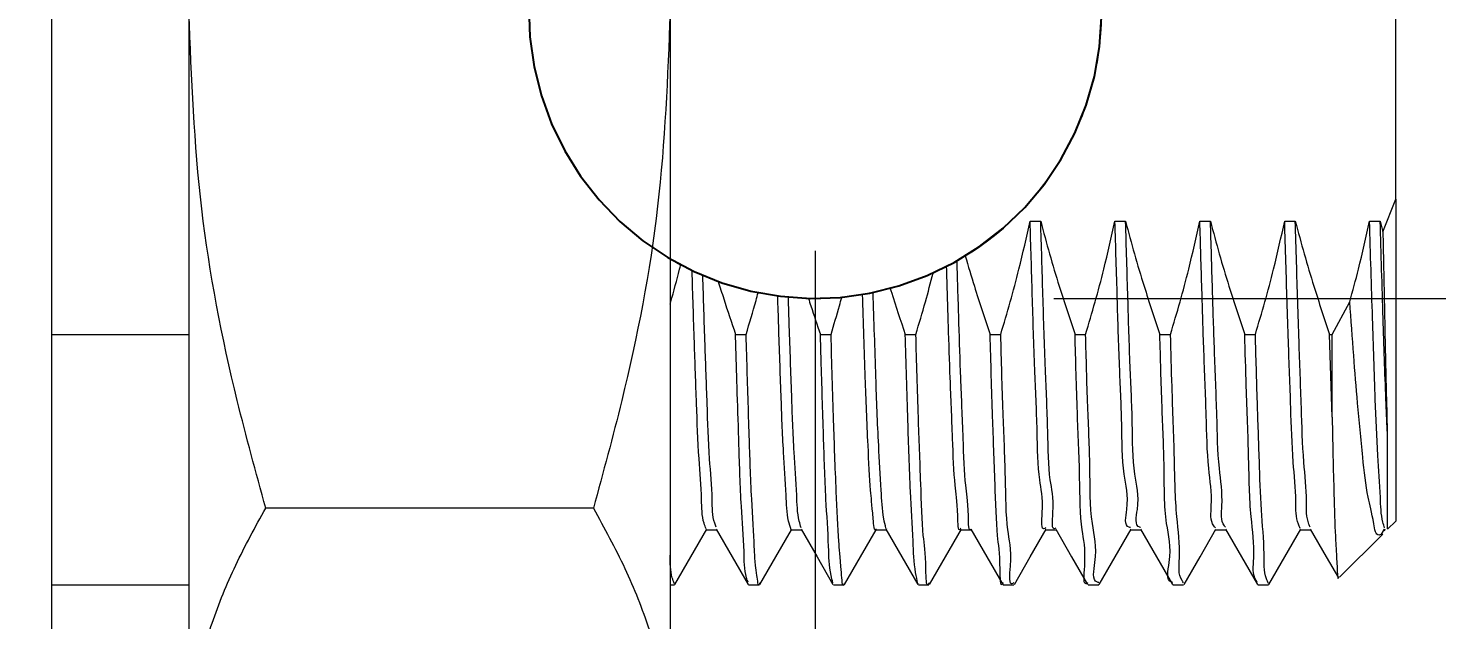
# Model space of a CAD drawing. Header units: inches. Extents: x 0.3 to 13.4, y 0.3 to 10.3.
# Drawn here: x 8.491 to 9.413, y 4.5 to 4.888 of the extents above; entities that cross this region are included whole.
import ezdxf

# ---------------------------------------------------------------- set-up
doc = ezdxf.new("R2010")
doc.units = ezdxf.units.IN
doc.header["$LTSCALE"] = 1.25
doc.header["$MEASUREMENT"] = 0
doc.linetypes.add('SLD-Dashed', pattern=[0.075, 0.05, -0.025])
doc.linetypes.add('SLD-Solid', pattern=[0])
doc.styles.add('SLDTEXTSTYLE0', font='ARIAL.TTF', dxfattribs={"width": 0.948})
doc.dimstyles.new('SLDDIMSTYLE0', dxfattribs={"dimtxt": 0.15625, "dimasz": 0.15625, "dimexe": 0, "dimexo": 0.0625, "dimgap": 0.039062, "dimtad": 0, "dimtih": 1, "dimtoh": 1, "dimdec": 3, "dimrnd": 1e-09, "dimzin": 12, "dimdsep": 46, "dimlunit": 5, "dimtxsty": 'SLDTEXTSTYLE0', "dimsah": 1, "dimcen": 0.09, "dimadec": 0, "dimazin": 0, "dimtfac": 1, "dimtdec": 3, "dimtofl": 0, "dimtmove": 0, "dimatfit": 3, "dimfxl": 0, "dimfrac": 2, "dimtolj": 1, "dimtzin": 12, "dimarcsym": 0})

# ---------------------------------------------------------------- blocks, each defined once
blk = doc.blocks.new('SW_BROKEN_VIEW_0')
at = {"color": 0, "linetype": 'SLD-Dashed'}
for p, q in [((-0.21508, 0.12924), (-0.23413, 0.12449)), ((-0.19565, 0.13197), (-0.21508, 0.12924)), ((-0.17603, 0.13265), (-0.19565, 0.13197)), ((-0.15646, 0.13128), (-0.17603, 0.13265)), ((-0.13713, 0.12787), (-0.15646, 0.13128)), ((-0.23413, 0.12449), (-0.25257, 0.11777)), ((-0.11826, 0.12247), (-0.13713, 0.12787)), ((-0.10007, 0.11511), (-0.11826, 0.12247)), ((-0.25257, 0.11777), (-0.27021, 0.10917)), ((-0.08274, 0.1059), (-0.10007, 0.11511)), ((-0.27021, 0.10917), (-0.28685, 0.09877)), ((-0.06647, 0.09492), (-0.08274, 0.1059)), ((-0.28685, 0.09877), (-0.30232, 0.08669)), ((-0.05143, 0.08231), (-0.06647, 0.09492)), ((-0.30232, 0.08669), (-0.31644, 0.07306)), ((-0.0378, 0.06819), (-0.05143, 0.08231)), ((-0.31644, 0.07306), (-0.32905, 0.05802)), ((-0.02572, 0.05273), (-0.0378, 0.06819)), ((-0.32905, 0.05802), (-0.34003, 0.04175)), ((-0.01532, 0.03608), (-0.02572, 0.05273)), ((-0.34003, 0.04175), (-0.34924, 0.02442)), ((-0.00671, 0.01844), (-0.01532, 0.03608)), ((-0.34924, 0.02442), (-0.35659, 0.00622)), ((0, 0), (-0.00671, 0.01844)), ((-0.35659, 0.00622), (-0.362, -0.01264)), ((0.00475, -0.01904), (0, 0)), ((-0.362, -0.01264), (-0.36541, -0.03197)), ((0.00748, -0.03848), (0.00475, -0.01904)), ((-0.36541, -0.03197), (-0.36678, -0.05155)), ((0.00816, -0.05809), (0.00748, -0.03848)), ((-0.36678, -0.05155), (-0.36609, -0.07116)), ((0.0068, -0.07767), (0.00816, -0.05809)), ((-0.36609, -0.07116), (-0.36336, -0.0906)), ((0.00339, -0.097), (0.0068, -0.07767)), ((-0.36336, -0.0906), (-0.35861, -0.10964)), ((-0.00202, -0.11586), (0.00339, -0.097)), ((-0.35861, -0.10964), (-0.3519, -0.12808)), ((-0.00937, -0.13406), (-0.00202, -0.11586)), ((-0.3519, -0.12808), (-0.3433, -0.14572)), ((-0.01859, -0.15139), (-0.00937, -0.13406)), ((-0.3433, -0.14572), (-0.3329, -0.16237)), ((-0.02956, -0.16766), (-0.01859, -0.15139)), ((-0.3329, -0.16237), (-0.32081, -0.17783)), ((-0.04218, -0.18269), (-0.02956, -0.16766)), ((-0.32081, -0.17783), (-0.30718, -0.19195)), ((-0.0563, -0.19633), (-0.04218, -0.18269)), ((-0.30718, -0.19195), (-0.29215, -0.20456)), ((-0.07176, -0.20841), (-0.0563, -0.19633)), ((-0.29215, -0.20456), (-0.27588, -0.21554)), ((-0.0884, -0.21881), (-0.07176, -0.20841)), ((-0.27588, -0.21554), (-0.25855, -0.22475)), ((-0.10604, -0.22741), (-0.0884, -0.21881)), ((-0.25855, -0.22475), (-0.24035, -0.2321)), ((-0.12449, -0.23413), (-0.10604, -0.22741)), ((-0.24035, -0.2321), (-0.22149, -0.23751)), ((-0.22149, -0.23751), (-0.20216, -0.24092)), ((-0.16297, -0.24161), (-0.14353, -0.23887)), ((-0.14353, -0.23887), (-0.12449, -0.23413)), ((-0.20216, -0.24092), (-0.18258, -0.24229)), ((-0.18258, -0.24229), (-0.16297, -0.24161))]:
    blk.add_line(p, q, dxfattribs=at)
blk = doc.blocks.new('*D5')
at = {"color": 7, "linetype": 'SLD-Solid', "lineweight": 0}
for p, q in [((9.59842, 5.0859), (9.59842, 5.38638)), ((9.16278, 5.0859), (9.67655, 5.0859)), ((9.16278, 4.7109), (9.67655, 4.7109)), ((9.59842, 4.31076), (9.59842, 4.7109)), ((9.79342, 4.31076), (9.59842, 4.31076))]:
    blk.add_line(p, q, dxfattribs=at)
for points in [[(9.59842, 5.0859), (9.62246, 5.24215), (9.57438, 5.24215)], [(9.59842, 4.7109), (9.57438, 4.55465), (9.62246, 4.55465)]]:
    blk.add_solid(points, dxfattribs=at)
at = {"color": 7, "linetype": 'SLD-Solid', "lineweight": 0, "char_height": 0.15625, "attachment_point": 1, "style": 'SLDTEXTSTYLE0'}
for s, insert in [('0.375', (9.87155, 4.51217)), ('"', (10.40856, 4.51217)), ('Pivot', (9.95892, 4.2724))]:
    blk.add_mtext(s, dxfattribs=dict(at, insert=insert))
blk = doc.blocks.new('*D11')
at = {"color": 7, "linetype": 'SLD-Solid', "lineweight": 0}
for p, q in [((9.00653, 4.74215), (9.00653, 3.71623)), ((8.50653, 3.96215), (8.50653, 3.71623)), ((8.50653, 3.79435), (8.25351, 3.79435)), ((9.00653, 3.79435), (9.30701, 3.79435))]:
    blk.add_line(p, q, dxfattribs=at)
for points in [[(8.50653, 3.79435), (8.35028, 3.81839), (8.35028, 3.77031)], [(9.00653, 3.79435), (9.16278, 3.77031), (9.16278, 3.81839)]]:
    blk.add_solid(points, dxfattribs=at)
at = {"color": 7, "linetype": 'SLD-Solid', "lineweight": 0, "char_height": 0.15625, "attachment_point": 1, "style": 'SLDTEXTSTYLE0'}
for s, insert in [('0.5', (7.801, 3.87588)), ('"', (8.09929, 3.87588))]:
    blk.add_mtext(s, dxfattribs=dict(at, insert=insert))

msp = doc.modelspace()

# ---------------------------------------------------------------- linework, layer by layer
at = {"color": 7, "linetype": 'SLD-Solid', "lineweight": 15}
for p, q in [((8.50653, 5.6384), (8.50653, 4.1584)), ((9.38653, 4.77588), (9.38653, 5.02092)), ((8.59653, 4.8984), (8.59653, 4.41126)), ((8.91153, 4.8984), (8.91153, 4.41126)), ((9.37812, 4.75457), (9.38653, 4.77588)), ((9.38653, 4.77588), (9.38653, 4.56507)), ((9.14716, 4.76142), (9.1541, 4.76142)), ((9.20271, 4.76142), (9.20966, 4.76142)), ((9.25827, 4.76142), (9.26521, 4.76142)), ((9.31382, 4.76142), (9.32077, 4.76142)), ((9.36938, 4.76142), (9.37632, 4.76142)), ((9.37632, 4.76142), (9.37812, 4.75457)), ((8.91153, 4.73675), (8.91839, 4.73291)), ((8.9259, 4.72912), (8.91839, 4.73291)), ((9.10475, 4.73869), (9.09932, 4.73547)), ((9.34486, 4.68739), (9.35642, 4.70869)), ((8.50653, 4.68739), (8.59653, 4.68739)), ((8.95435, 4.68739), (8.96129, 4.68739)), ((9.0099, 4.68739), (9.01685, 4.68739)), ((9.06546, 4.68739), (9.0724, 4.68739)), ((9.12101, 4.68739), (9.12796, 4.68739)), ((9.17657, 4.68739), (9.18351, 4.68739)), ((9.23212, 4.68739), (9.23907, 4.68739)), ((9.28768, 4.68739), (9.29462, 4.68739)), ((9.34486, 4.63324), (9.34324, 4.68739)), ((9.34324, 4.68739), (9.34486, 4.68739)), ((9.34486, 4.63324), (9.34486, 4.68739)), ((9.38094, 4.62403), (9.38094, 4.55999)), ((8.86129, 4.57364), (8.64677, 4.57364)), ((9.3812, 4.55974), (9.38653, 4.56507)), ((8.93514, 4.55948), (8.9419, 4.55948)), ((8.99069, 4.55948), (8.99746, 4.55948)), ((9.04625, 4.55948), (9.05301, 4.55948)), ((9.0532, 4.56012), (9.05299, 4.55958)), ((9.10181, 4.55948), (9.10857, 4.55948)), ((9.15736, 4.55948), (9.16412, 4.55948)), ((9.21292, 4.55948), (9.21968, 4.55948)), ((9.26847, 4.55948), (9.27523, 4.55948)), ((9.32403, 4.55948), (9.33079, 4.55948)), ((9.34978, 4.52832), (9.37797, 4.55651)), ((9.37703, 4.55622), (9.37916, 4.5599)), ((9.37943, 4.55986), (9.3789, 4.55852)), ((8.50653, 4.5234), (8.59653, 4.5234)), ((8.91153, 4.5234), (8.9143, 4.5234)), ((8.96291, 4.5234), (8.96986, 4.5234)), ((9.01847, 4.5234), (9.02542, 4.5234)), ((9.07403, 4.52411), (9.07383, 4.52351)), ((9.07403, 4.5234), (9.08098, 4.5234)), ((9.12959, 4.5234), (9.13653, 4.5234)), ((9.18514, 4.5234), (9.19208, 4.5234)), ((9.24069, 4.5234), (9.24764, 4.5234)), ((9.29625, 4.5234), (9.30319, 4.5234))]:
    msp.add_line(p, q, dxfattribs=at)
at = {"color": 7, "linetype": 'SLD-Solid', "lineweight": 15, "flags": 128}
for points in [[(8.91464, 4.52369), (8.92507, 4.54175), (8.93551, 4.55981)], [(8.94172, 4.5598), (8.95215, 4.54175), (8.96258, 4.52369)], [(8.97019, 4.52369), (8.98063, 4.54175), (8.99088, 4.55948)], [(8.99727, 4.5598), (9.00771, 4.54175), (9.01814, 4.52369)], [(9.02575, 4.52369), (9.03618, 4.54175), (9.04643, 4.55948)], [(9.05283, 4.55981), (9.06326, 4.54175), (9.07369, 4.52369)], [(9.0813, 4.52369), (9.09174, 4.54175), (9.10217, 4.55981)], [(9.10838, 4.55981), (9.11881, 4.54176), (9.12925, 4.5237)], [(9.13686, 4.52368), (9.14729, 4.54175), (9.15773, 4.55981)], [(9.16394, 4.55981), (9.17437, 4.54175), (9.18481, 4.52368)], [(9.19241, 4.52368), (9.20285, 4.54175), (9.21329, 4.55981)], [(9.21949, 4.55981), (9.22993, 4.54175), (9.24036, 4.52368)], [(9.24797, 4.52368), (9.2584, 4.54175), (9.26884, 4.55981)], [(9.27505, 4.55981), (9.28548, 4.54175), (9.29592, 4.52368)], [(9.30352, 4.52368), (9.31396, 4.54175), (9.3244, 4.55981)], [(9.3306, 4.55981), (9.34104, 4.54175), (9.34901, 4.52795)]]:
    msp.add_lwpolyline(points, dxfattribs=at)
at = {"color": 7, "linetype": 'SLD-Solid', "lineweight": 15}
for centre, radius, start, end in [((9.00653, 4.8984), 0.1875, 301.59068, 61.02609), ((9.00652, 4.89839), 0.18748, 250.21369, 258.51172), ((9.0065, 4.89847), 0.18757, 285.16591, 294.30179), ((9.00653, 4.89841), 0.18751, 268.63761, 275.32449)]:
    msp.add_arc(centre, radius, start, end, dxfattribs=at)
for points, knots in [([(8.64677, 4.57364), (8.64037, 4.59704), (8.62274, 4.66145), (8.60162, 4.76968), (8.59823, 4.85531), (8.59653, 4.8984)], [0, 0, 0, 0, 0.220879, 0.607914, 1, 1, 1, 1]), ([(8.91153, 4.8984), (8.90987, 4.8559), (8.90652, 4.77027), (8.88547, 4.66202), (8.86769, 4.59704), (8.86129, 4.57364)], [0, 0, 0, 0, 0.386705, 0.779122, 1, 1, 1, 1]), ([(9.12796, 4.68739), (9.13006, 4.69446), (9.13428, 4.7086), (9.14089, 4.73324), (9.14482, 4.75093), (9.14716, 4.76142)], [0, 0, 0, 0, 0.289341, 0.578687, 1, 1, 1, 1]), ([(9.15736, 4.56081), (9.15715, 4.56065), (9.15407, 4.55827), (9.15637, 4.57921), (9.15223, 4.593), (9.15194, 4.62795), (9.14996, 4.66687), (9.14864, 4.71311), (9.14765, 4.74533), (9.14716, 4.76142)], [0, 0, 0, 0, 0.003761, 0.054736, 0.161787, 0.3203, 0.520582, 0.760596, 1, 1, 1, 1]), ([(9.16393, 4.56054), (9.16385, 4.56048), (9.16096, 4.55832), (9.1634, 4.57945), (9.15912, 4.59287), (9.1589, 4.628), (9.1569, 4.66685), (9.15558, 4.71311), (9.15459, 4.74533), (9.1541, 4.76142)], [0, 0, 0, 0, 0.001481, 0.052573, 0.15987, 0.318745, 0.519485, 0.760049, 1, 1, 1, 1]), ([(9.1541, 4.76142), (9.156, 4.75429), (9.1598, 4.74003), (9.1672, 4.71532), (9.17306, 4.69786), (9.17657, 4.68739)], [0, 0, 0, 0, 0.286052, 0.572102, 1, 1, 1, 1]), ([(9.18351, 4.68739), (9.18562, 4.69446), (9.18983, 4.7086), (9.19645, 4.73324), (9.20038, 4.75093), (9.20271, 4.76142)], [0, 0, 0, 0, 0.2893407, 0.5786875, 1, 1, 1, 1]), ([(9.21292, 4.56086), (9.21263, 4.56092), (9.2084, 4.5618), (9.21254, 4.57902), (9.20721, 4.59794), (9.20743, 4.63094), (9.20545, 4.66876), (9.2042, 4.71307), (9.20323, 4.74463), (9.20271, 4.76142)], [0, 0, 0, 0, 0.004205, 0.062878, 0.177546, 0.342788, 0.529469, 0.749681, 1, 1, 1, 1]), ([(9.21949, 4.56095), (9.21933, 4.56099), (9.21528, 4.56188), (9.21957, 4.57911), (9.21411, 4.5979), (9.21439, 4.63096), (9.21239, 4.66875), (9.21115, 4.71307), (9.21017, 4.74463), (9.20966, 4.76142)], [0, 0, 0, 0, 0.002299, 0.061085, 0.175972, 0.34153, 0.528568, 0.749202, 1, 1, 1, 1]), ([(9.20966, 4.76142), (9.21156, 4.75429), (9.21536, 4.74003), (9.22276, 4.71532), (9.22861, 4.69786), (9.23212, 4.68739)], [0, 0, 0, 0, 0.286052, 0.572102, 1, 1, 1, 1]), ([(9.23907, 4.68739), (9.24118, 4.69446), (9.24539, 4.7086), (9.252, 4.73324), (9.25593, 4.75093), (9.25827, 4.76142)], [0, 0, 0, 0, 0.289341, 0.578687, 1, 1, 1, 1]), ([(9.26847, 4.56071), (9.26811, 4.56112), (9.26477, 4.56489), (9.26688, 4.57965), (9.2631, 4.60266), (9.26256, 4.63697), (9.26085, 4.67583), (9.25957, 4.7183), (9.25872, 4.74654), (9.25827, 4.76142)], [0, 0, 0, 0, 0.008032, 0.074312, 0.196252, 0.367663, 0.578896, 0.778174, 1, 1, 1, 1]), ([(9.27504, 4.56116), (9.27481, 4.56143), (9.27165, 4.56507), (9.2739, 4.57968), (9.27001, 4.60264), (9.26952, 4.63698), (9.26779, 4.67583), (9.26652, 4.7183), (9.26566, 4.74654), (9.26521, 4.76142)], [0, 0, 0, 0, 0.005138, 0.071612, 0.193908, 0.365818, 0.577667, 0.777527, 1, 1, 1, 1]), ([(9.26521, 4.76142), (9.26711, 4.75429), (9.27091, 4.74003), (9.27831, 4.71532), (9.28417, 4.69786), (9.28768, 4.68739)], [0, 0, 0, 0, 0.2860523, 0.5721017, 1, 1, 1, 1]), ([(9.29462, 4.68739), (9.29673, 4.69446), (9.30095, 4.7086), (9.30756, 4.73324), (9.31149, 4.75093), (9.31382, 4.76142)], [0, 0, 0, 0, 0.289341, 0.578687, 1, 1, 1, 1]), ([(9.32402, 4.56037), (9.32358, 4.56126), (9.32092, 4.5666), (9.32155, 4.58178), (9.31879, 4.60686), (9.31777, 4.64208), (9.3161, 4.68563), (9.31487, 4.72632), (9.31409, 4.75248), (9.31382, 4.76142)], [0, 0, 0, 0, 0.014706, 0.088469, 0.217338, 0.394397, 0.610583, 0.86683, 1, 1, 1, 1]), ([(9.33059, 4.56118), (9.33029, 4.5618), (9.3278, 4.56689), (9.32856, 4.5818), (9.32571, 4.60685), (9.32473, 4.64208), (9.32304, 4.68563), (9.32181, 4.72632), (9.32103, 4.75248), (9.32077, 4.76142)], [0, 0, 0, 0, 0.010328, 0.084418, 0.21386, 0.391705, 0.608853, 0.866239, 1, 1, 1, 1]), ([(9.32077, 4.76142), (9.32267, 4.75429), (9.32647, 4.74003), (9.33387, 4.71532), (9.33972, 4.69786), (9.34324, 4.68739)], [0, 0, 0, 0, 0.286052, 0.572102, 1, 1, 1, 1]), ([(9.35642, 4.70869), (9.35837, 4.71579), (9.36315, 4.73325), (9.36706, 4.75093), (9.36938, 4.76142)], [0, 0, 0, 0, 0.406444, 1, 1, 1, 1]), ([(9.37916, 4.56079), (9.37879, 4.56197), (9.3768, 4.56839), (9.37651, 4.58441), (9.37433, 4.61109), (9.37296, 4.65022), (9.37116, 4.70134), (9.37001, 4.74023), (9.36938, 4.76142)], [0, 0, 0, 0, 0.01853, 0.100059, 0.23625, 0.419455, 0.683615, 1, 1, 1, 1]), ([(9.38094, 4.62403), (9.38065, 4.63095), (9.37962, 4.65555), (9.37814, 4.70135), (9.37696, 4.74023), (9.37632, 4.76142)], [0, 0, 0, 0, 0.1510858, 0.5373595, 1, 1, 1, 1]), ([(9.37812, 4.75457), (9.37826, 4.74739), (9.37866, 4.72604), (9.37935, 4.69185), (9.3801, 4.65552), (9.3807, 4.63335), (9.38094, 4.62403)], [0, 0, 0, 0, 0.165012, 0.490653, 0.785677, 1, 1, 1, 1]), ([(8.91153, 4.70716), (8.91167, 4.70765), (8.9139, 4.71522), (8.91612, 4.72382), (8.91815, 4.73194), (8.91839, 4.73291)], [0, 0, 0, 0, 0.057643, 0.888299, 1, 1, 1, 1]), ([(9.09249, 4.73177), (9.09067, 4.73085), (9.08777, 4.72938), (9.08481, 4.72802), (9.0837, 4.72752)], [0, 0, 0, 0, 0.62536, 1, 1, 1, 1]), ([(9.09932, 4.73547), (9.09834, 4.73492), (9.09673, 4.73401), (9.09445, 4.73279), (9.09314, 4.73211), (9.09249, 4.73177)], [0, 0, 0, 0, 0.4314144, 0.7156346, 1, 1, 1, 1]), ([(9.10181, 4.56057), (9.10167, 4.56032), (9.09999, 4.5573), (9.09981, 4.57755), (9.09748, 4.58921), (9.09635, 4.62341), (9.09486, 4.65673), (9.09365, 4.6946), (9.09289, 4.71889), (9.09249, 4.73177)], [0, 0, 0, 0, 0.004673, 0.055491, 0.171965, 0.349668, 0.577807, 0.776152, 1, 1, 1, 1]), ([(9.10838, 4.55993), (9.10837, 4.55991), (9.10682, 4.55737), (9.10687, 4.57801), (9.10436, 4.58896), (9.10332, 4.62352), (9.10177, 4.65724), (9.10054, 4.69641), (9.09974, 4.72192), (9.09932, 4.73547)], [0, 0, 0, 0, 0.00037, 0.050332, 0.164846, 0.339556, 0.563853, 0.768345, 1, 1, 1, 1]), ([(9.10475, 4.73869), (9.1067, 4.73206), (9.11176, 4.71485), (9.11749, 4.69785), (9.12101, 4.68739)], [0, 0, 0, 0, 0.384733, 1, 1, 1, 1]), ([(8.93513, 4.56013), (8.93465, 4.5613), (8.93218, 4.56732), (8.93237, 4.58307), (8.92989, 4.60896), (8.9288, 4.64339), (8.92727, 4.68445), (8.92638, 4.71347), (8.9259, 4.72912)], [0, 0, 0, 0, 0.022468, 0.114691, 0.272122, 0.486107, 0.722836, 1, 1, 1, 1]), ([(8.93294, 4.72594), (8.93191, 4.72639), (8.93021, 4.72713), (8.92787, 4.72819), (8.92656, 4.72881), (8.9259, 4.72912)], [0, 0, 0, 0, 0.437408, 0.718864, 1, 1, 1, 1]), ([(8.94171, 4.5611), (8.94136, 4.56196), (8.93906, 4.56766), (8.93936, 4.58308), (8.93682, 4.60895), (8.93576, 4.64293), (8.93427, 4.68293), (8.93341, 4.71089), (8.93294, 4.72594)], [0, 0, 0, 0, 0.016716, 0.111297, 0.272753, 0.492208, 0.726586, 1, 1, 1, 1]), ([(8.94306, 4.72197), (8.94303, 4.72198), (8.93963, 4.7232), (8.93627, 4.72458), (8.93294, 4.72594)], [0, 0, 0, 0, 0.006656, 1, 1, 1, 1]), ([(8.94306, 4.72197), (8.94423, 4.71821), (8.94783, 4.70663), (8.95172, 4.69514), (8.95435, 4.68739)], [0, 0, 0, 0, 0.325065, 1, 1, 1, 1]), ([(9.0724, 4.68739), (9.07452, 4.69446), (9.07851, 4.70777), (9.08204, 4.72121), (9.0837, 4.72752)], [0, 0, 0, 0, 0.530946, 1, 1, 1, 1]), ([(8.96129, 4.68739), (8.96349, 4.69475), (8.9662, 4.70382), (8.96871, 4.71294), (8.96918, 4.71466)], [0, 0, 0, 0, 0.811827, 1, 1, 1, 1]), ([(8.98197, 4.71252), (8.97878, 4.71298), (8.9745, 4.7136), (8.97026, 4.71444), (8.96918, 4.71466)], [0, 0, 0, 0, 0.746187, 1, 1, 1, 1]), ([(8.99069, 4.55949), (8.99012, 4.56135), (8.98788, 4.56868), (8.98748, 4.58587), (8.98536, 4.61323), (8.98407, 4.65013), (8.98287, 4.68423), (8.98218, 4.7059), (8.98197, 4.71252)], [0, 0, 0, 0, 0.037944, 0.149684, 0.332583, 0.576174, 0.870622, 1, 1, 1, 1]), ([(8.98894, 4.71173), (8.98836, 4.71178), (8.9869, 4.71192), (8.98458, 4.71218), (8.98284, 4.7124), (8.98197, 4.71252)], [0, 0, 0, 0, 0.25012, 0.625087, 1, 1, 1, 1]), ([(9.0375, 4.71348), (9.03572, 4.71319), (9.03129, 4.71249), (9.02676, 4.71197), (9.02401, 4.71172), (9.02393, 4.71171)], [0, 0, 0, 0, 0.394422, 0.982606, 1, 1, 1, 1]), ([(9.0444, 4.71477), (9.04325, 4.71454), (9.04153, 4.71419), (9.03923, 4.71377), (9.03807, 4.71357), (9.0375, 4.71348)], [0, 0, 0, 0, 0.499678, 0.749791, 1, 1, 1, 1]), ([(9.04625, 4.56013), (9.04618, 4.55993), (9.04524, 4.55728), (9.04375, 4.57556), (9.04252, 4.58588), (9.04073, 4.62107), (9.03914, 4.66181), (9.03808, 4.6951), (9.0375, 4.71348)], [0, 0, 0, 0, 0.003756, 0.05088, 0.171363, 0.361383, 0.647503, 1, 1, 1, 1]), ([(9.05558, 4.71743), (9.05556, 4.71742), (9.05369, 4.71692), (9.04998, 4.71597), (9.04625, 4.71516), (9.0444, 4.71477)], [0, 0, 0, 0, 0.005292, 0.505815, 1, 1, 1, 1]), ([(9.05282, 4.56033), (9.05231, 4.56245), (9.05033, 4.57062), (9.04967, 4.58891), (9.04756, 4.61976), (9.0461, 4.66296), (9.045, 4.69633), (9.0444, 4.71477)], [0, 0, 0, 0, 0.042177, 0.162706, 0.3528, 0.642445, 1, 1, 1, 1]), ([(9.05558, 4.71743), (9.05584, 4.71659), (9.05899, 4.70654), (9.06237, 4.69655), (9.06546, 4.68739)], [0, 0, 0, 0, 0.083138, 1, 1, 1, 1]), ([(8.99727, 4.56081), (8.99684, 4.56223), (8.99476, 4.56914), (8.99446, 4.58588), (8.99229, 4.61323), (8.99102, 4.65013), (8.98982, 4.68397), (8.98914, 4.70537), (8.98894, 4.71173)], [0, 0, 0, 0, 0.02938, 0.142719, 0.328238, 0.575317, 0.873982, 1, 1, 1, 1]), ([(9.00207, 4.71095), (9.00023, 4.71101), (8.99584, 4.71115), (8.99147, 4.71151), (8.98894, 4.71173)], [0, 0, 0, 0, 0.420648, 1, 1, 1, 1]), ([(9.00207, 4.71095), (9.0026, 4.70929), (9.00513, 4.70141), (9.0078, 4.69358), (9.0099, 4.68739)], [0, 0, 0, 0, 0.210576, 1, 1, 1, 1]), ([(9.01685, 4.68739), (9.01872, 4.69362), (9.02114, 4.70171), (9.02341, 4.70984), (9.02393, 4.71171)], [0, 0, 0, 0, 0.770697, 1, 1, 1, 1]), ([(9.37672, 4.5564), (9.37635, 4.55624), (9.37332, 4.55494), (9.37146, 4.56913), (9.36753, 4.58218), (9.36453, 4.6106), (9.36152, 4.64075), (9.35889, 4.67489), (9.35728, 4.69697), (9.35642, 4.70869)], [0, 0, 0, 0, 0.007422, 0.059895, 0.174535, 0.343675, 0.572657, 0.773165, 1, 1, 1, 1]), ([(8.96257, 4.52509), (8.96222, 4.52607), (8.95988, 4.53248), (8.9602, 4.54948), (8.95764, 4.57815), (8.95669, 4.61276), (8.95541, 4.6503), (8.95471, 4.6745), (8.95435, 4.68739)], [0, 0, 0, 0, 0.0191943, 0.1253978, 0.3068164, 0.5534504, 0.7622277, 1, 1, 1, 1]), ([(8.9702, 4.52474), (8.97009, 4.52421), (8.96945, 4.52122), (8.96698, 4.53837), (8.96668, 4.54961), (8.96451, 4.58418), (8.96324, 4.6232), (8.96209, 4.65969), (8.96145, 4.68186), (8.96129, 4.68739)], [0, 0, 0, 0, 0.008363, 0.046974, 0.161332, 0.34862, 0.598095, 0.899674, 1, 1, 1, 1]), ([(9.01813, 4.52474), (9.01769, 4.52636), (9.01559, 4.53408), (9.01529, 4.55259), (9.01312, 4.58287), (9.01185, 4.62369), (9.0107, 4.65965), (9.01006, 4.68185), (9.0099, 4.68739)], [0, 0, 0, 0, 0.0307773, 0.1470794, 0.3375499, 0.5912644, 0.8979694, 1, 1, 1, 1]), ([(9.02542, 4.52411), (9.02535, 4.52389), (9.0244, 4.52094), (9.02292, 4.54127), (9.02168, 4.55256), (9.01994, 4.5906), (9.0184, 4.63365), (9.0174, 4.66833), (9.01685, 4.68739)], [0, 0, 0, 0, 0.003839, 0.052602, 0.177731, 0.375165, 0.656535, 1, 1, 1, 1]), ([(9.07369, 4.52418), (9.07317, 4.52658), (9.07117, 4.5357), (9.0705, 4.55595), (9.06846, 4.58903), (9.06704, 4.63421), (9.06602, 4.66853), (9.06546, 4.68739)], [0, 0, 0, 0, 0.044979, 0.171115, 0.370137, 0.653771, 1, 1, 1, 1]), ([(9.08098, 4.5246), (9.08084, 4.52432), (9.07912, 4.52092), (9.07901, 4.5435), (9.07663, 4.55624), (9.07552, 4.59414), (9.07382, 4.63626), (9.07291, 4.66917), (9.0724, 4.68739)], [0, 0, 0, 0, 0.005267, 0.064152, 0.199448, 0.40594, 0.671072, 1, 1, 1, 1]), ([(9.12959, 4.5246), (9.12945, 4.52432), (9.12773, 4.52092), (9.12762, 4.5435), (9.12524, 4.55624), (9.12413, 4.59414), (9.12243, 4.63626), (9.12152, 4.66917), (9.12101, 4.68739)], [0, 0, 0, 0, 0.005267, 0.064152, 0.199448, 0.40594, 0.671073, 1, 1, 1, 1]), ([(9.13653, 4.52487), (9.13632, 4.52469), (9.13306, 4.52193), (9.13571, 4.54542), (9.13137, 4.56005), (9.13118, 4.59755), (9.12924, 4.63871), (9.12841, 4.67024), (9.12796, 4.68739)], [0, 0, 0, 0, 0.004808, 0.074138, 0.219986, 0.427574, 0.688682, 1, 1, 1, 1]), ([(9.18481, 4.52461), (9.18471, 4.52453), (9.18162, 4.52197), (9.1844, 4.54565), (9.17994, 4.55994), (9.17981, 4.59759), (9.17784, 4.6387), (9.17702, 4.67024), (9.17657, 4.68739)], [0, 0, 0, 0, 0.002215, 0.071727, 0.217954, 0.426083, 0.687871, 1, 1, 1, 1]), ([(9.19208, 4.52493), (9.1918, 4.52499), (9.18719, 4.52607), (9.19205, 4.54497), (9.1862, 4.56598), (9.18666, 4.60192), (9.18466, 4.64259), (9.18392, 4.67168), (9.18351, 4.68739)], [0, 0, 0, 0, 0.0052189, 0.0851642, 0.2416044, 0.4671006, 0.7122702, 1, 1, 1, 1]), ([(9.24036, 4.52501), (9.24019, 4.52506), (9.23575, 4.52616), (9.24074, 4.54504), (9.23477, 4.56595), (9.23528, 4.60193), (9.23327, 4.64258), (9.23253, 4.67168), (9.23212, 4.68739)], [0, 0, 0, 0, 0.003107, 0.083223, 0.239995, 0.46597, 0.71166, 1, 1, 1, 1]), ([(9.24764, 4.52476), (9.24728, 4.52521), (9.24383, 4.52954), (9.24614, 4.54562), (9.24222, 4.57122), (9.24174, 4.60912), (9.24014, 4.6488), (9.23939, 4.67594), (9.23907, 4.68739)], [0, 0, 0, 0, 0.010542, 0.100897, 0.267291, 0.501244, 0.789572, 1, 1, 1, 1]), ([(9.29591, 4.52521), (9.29567, 4.52551), (9.29239, 4.52971), (9.29482, 4.54564), (9.2908, 4.57121), (9.29037, 4.60913), (9.28874, 4.6488), (9.288, 4.67594), (9.28768, 4.68739)], [0, 0, 0, 0, 0.0071496, 0.0978155, 0.2647801, 0.499534, 0.788851, 1, 1, 1, 1]), ([(9.30319, 4.52438), (9.30275, 4.52536), (9.30005, 4.53137), (9.30075, 4.54804), (9.29816, 4.57345), (9.29721, 4.60663), (9.29583, 4.64493), (9.29504, 4.67254), (9.29462, 4.68739)], [0, 0, 0, 0, 0.0197282, 0.1202568, 0.2960222, 0.4930952, 0.7274453, 1, 1, 1, 1]), ([(9.34486, 4.63324), (9.34507, 4.6235), (9.34545, 4.60534), (9.34616, 4.57937), (9.34696, 4.55272), (9.34776, 4.54306), (9.34853, 4.52561), (9.34919, 4.52848), (9.34927, 4.52882)], [0, 0, 0, 0, 0.272265, 0.508223, 0.760615, 0.92613, 0.991122, 1, 1, 1, 1]), ([(8.59653, 4.41126), (8.59658, 4.41511), (8.59683, 4.43169), (8.60071, 4.46117), (8.61119, 4.4992), (8.62663, 4.53699), (8.63998, 4.56129), (8.64677, 4.57364)], [0, 0, 0, 0, 0.06721, 0.289413, 0.516285, 0.754249, 1, 1, 1, 1]), ([(8.86129, 4.57364), (8.86844, 4.56061), (8.88251, 4.53498), (8.89847, 4.49455), (8.90938, 4.45328), (8.91082, 4.42518), (8.91153, 4.41126)], [0, 0, 0, 0, 0.259279, 0.509884, 0.757353, 1, 1, 1, 1]), ([(8.9143, 4.52411), (8.91381, 4.52541), (8.91161, 4.53134), (8.91156, 4.53774), (8.91153, 4.54272)], [0, 0, 0, 0, 0.220308, 1, 1, 1, 1])]:
    msp.add_open_spline(points, degree=3, knots=knots, dxfattribs=at)

# ---------------------------------------------------------------- block references
at = {"color": 7, "linetype": 'Continuous'}
msp.add_blockref('SW_BROKEN_VIEW_0', (9.18583, 4.95322), dxfattribs=at)

# ---------------------------------------------------------------- dimensions: what is measured, and where the dimension line sits
at = {"color": 7, "linetype": 'SLD-Solid', "lineweight": 0}
dim = msp.add_linear_dim(base=(9.59842, 5.0859), p1=(9.00653, 4.7109), p2=(9.00653, 5.0859), angle=90, text='<>"\\PPivot', dimstyle='SLDDIMSTYLE0', dxfattribs=at)
dim.commit()
dim.dimension.update_dxf_attribs({"geometry": '*D5', "text_midpoint": (9.59842, 4.31076), "dimtype": 160})
dim = msp.add_linear_dim(base=(8.50653, 3.79435), p1=(9.00653, 4.8984), p2=(8.50653, 4.1184), text='<>"', dimstyle='SLDDIMSTYLE0', dxfattribs=at)
dim.commit()
dim.dimension.update_dxf_attribs({"geometry": '*D11', "text_midpoint": (7.98819, 3.79435), "dimtype": 160})

doc.saveas('drawing.dxf')
